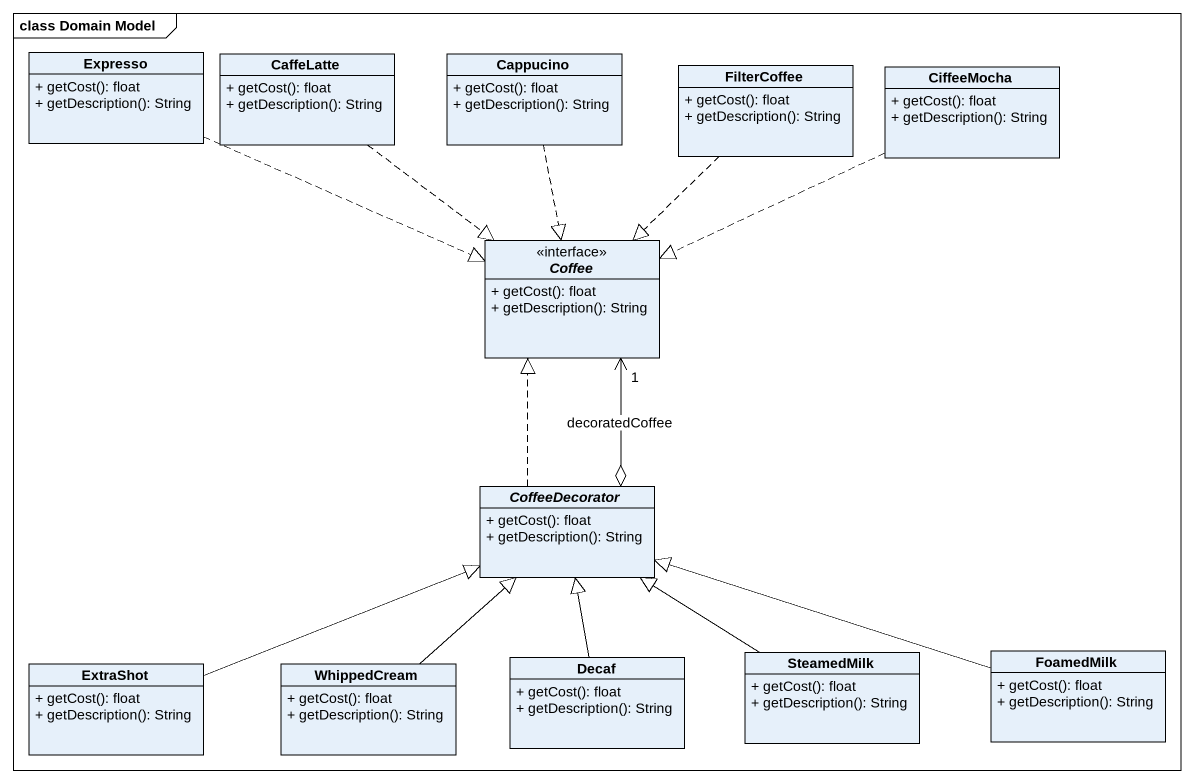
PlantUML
@startuml
mainframe class Domain Model
hide circle
hide empty members
skinparam classAttributeIconSize 0
class Expresso {
  + getCost(): float
  + getDescription(): String
}
class CaffeLatte {
  + getCost(): float
  + getDescription(): String
}
class Cappucino {
  + getCost(): float
  + getDescription(): String
}
class FilterCoffee {
  + getCost(): float
  + getDescription(): String
}
class CiffeeMocha {
  + getCost(): float
  + getDescription(): String
}
interface Coffee <<interface>> {
  + getCost(): float
  + getDescription(): String
}
abstract class CoffeeDecorator {
  + getCost(): float
  + getDescription(): String
}
class SteamedMilk {
  + getCost(): float
  + getDescription(): String
}
class FoamedMilk {
  + getCost(): float
  + getDescription(): String
}
class ExtraShot {
  + getCost(): float
  + getDescription(): String
}
class WhippedCream {
  + getCost(): float
  + getDescription(): String
}
class Decaf {
  + getCost(): float
  + getDescription(): String
}
Expresso .right.|> Coffee
CaffeLatte ..|> Coffee
Cappucino ..|> Coffee
FilterCoffee ..|> Coffee
CiffeeMocha .left.|> Coffee
Coffee "1" <--o CoffeeDecorator : decoratedCoffee
CoffeeDecorator .up.|> Coffee
SteamedMilk -up-|> CoffeeDecorator
FoamedMilk -left-|> CoffeeDecorator
ExtraShot -right-|> CoffeeDecorator
WhippedCream -up-|> CoffeeDecorator
Decaf -up-|> CoffeeDecorator
@enduml
